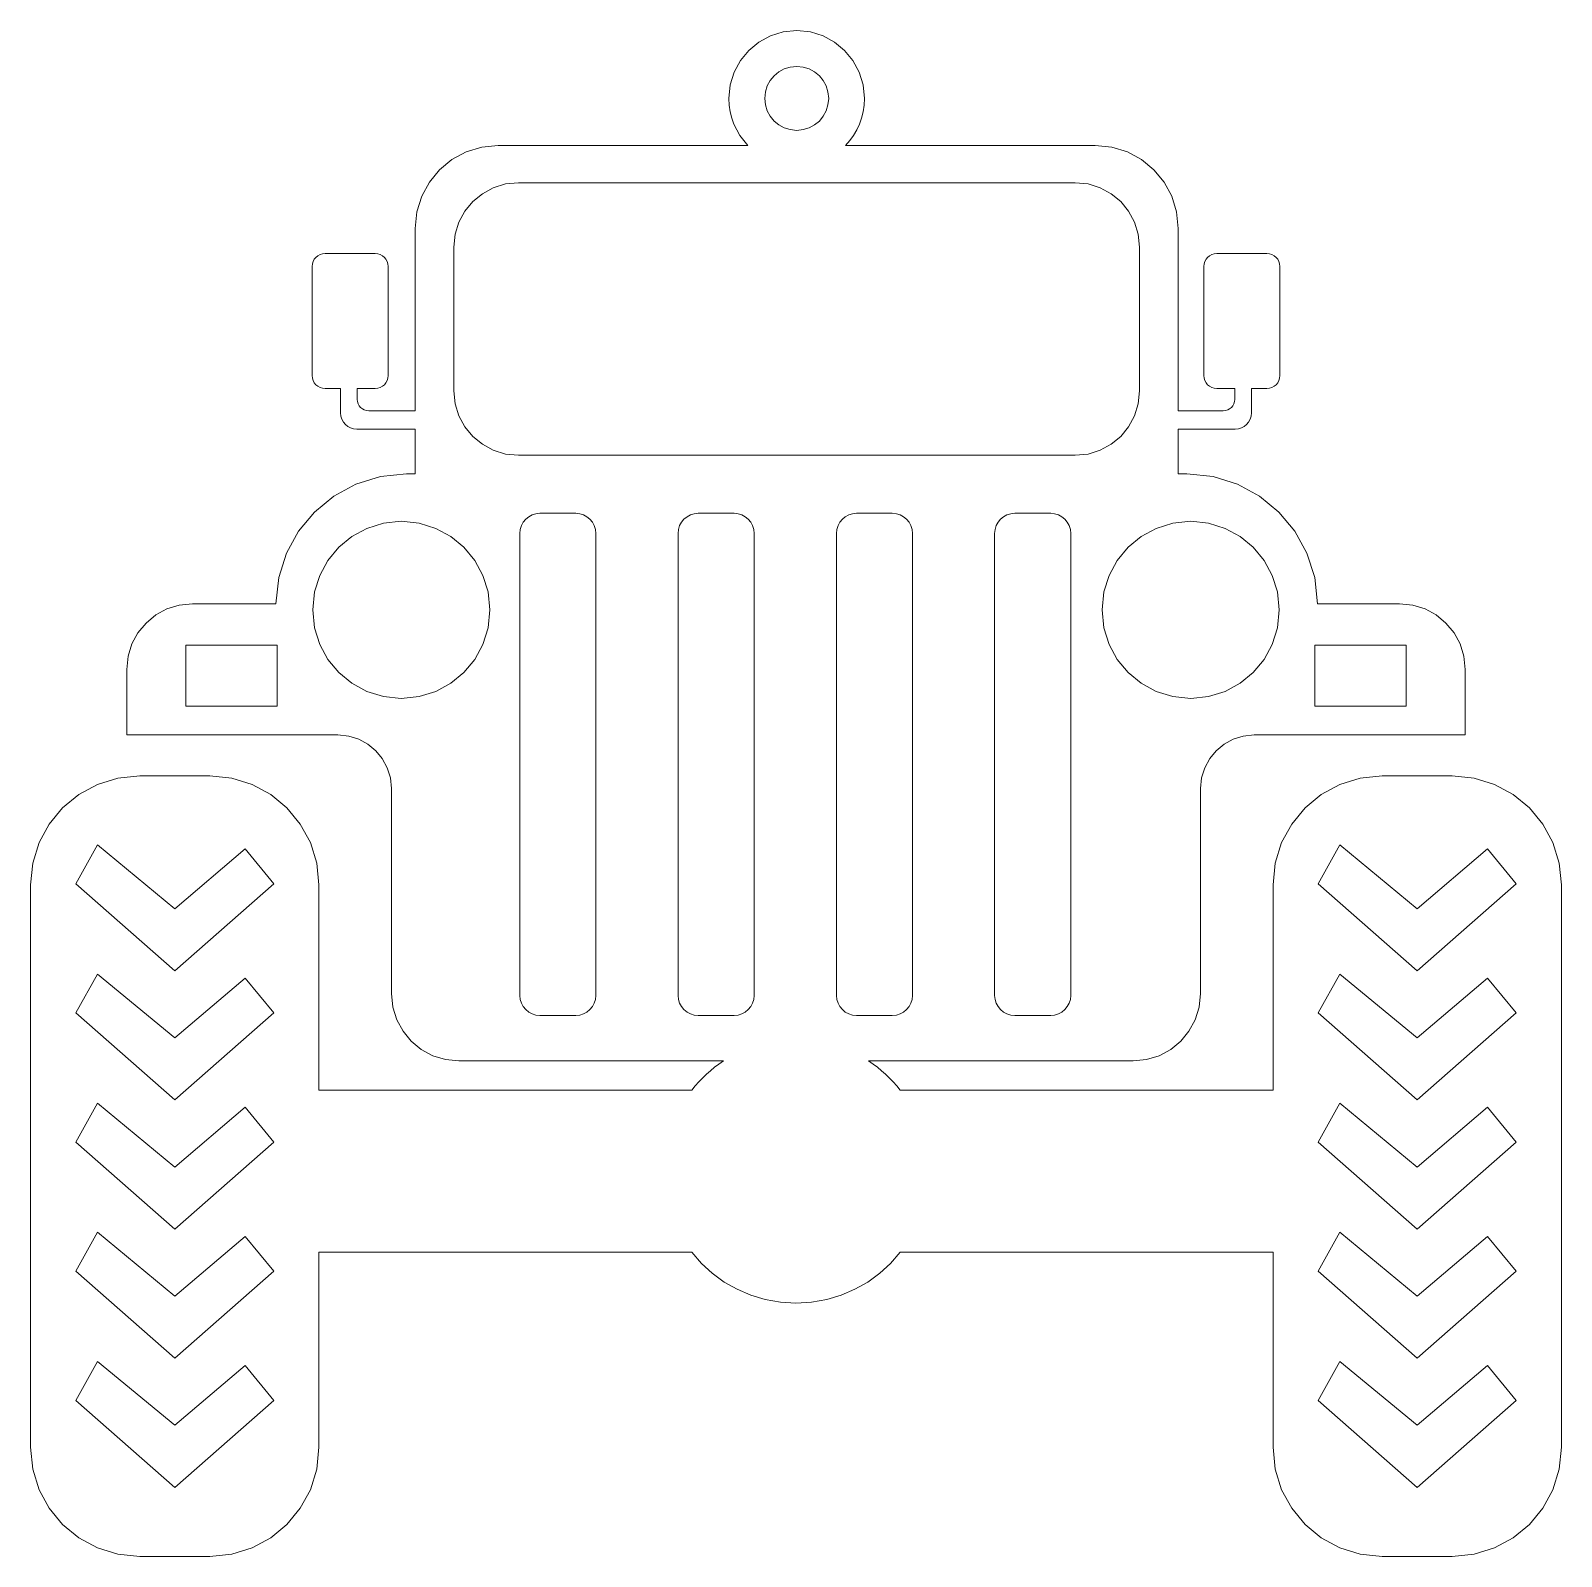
# Model space of a CAD drawing. Header units: inches. Extents: x -6.7 to 6.7, y -6.7 to 6.7.
import ezdxf

# ---------------------------------------------------------------- set-up
doc = ezdxf.new("R2010")
doc.units = ezdxf.units.IN
doc.header["$MEASUREMENT"] = 0
doc.layers.add('Layer 1', color=7, linetype='Continuous')

msp = doc.modelspace()

# ---------------------------------------------------------------- linework, layer by layer
at = {"layer": 'Layer 1', "color": 140, "lineweight": 9}
for points in [[(-2.615, 5.693), (-0.423, 5.693), (-0.459, 5.735), (-0.492, 5.78), (-0.521, 5.828), (-0.545, 5.879), (-0.564, 5.933), (-0.578, 5.989), (-0.586, 6.046), (-0.589, 6.106), (-0.577, 6.226), (-0.542, 6.337), (-0.487, 6.438), (-0.415, 6.527), (-0.327, 6.599), (-0.225, 6.654), (-0.114, 6.689), (0.006, 6.701), (0.126, 6.689), (0.238, 6.654), (0.339, 6.599), (0.427, 6.527), (0.5, 6.438), (0.555, 6.337), (0.59, 6.226), (0.602, 6.106), (0.599, 6.046), (0.59, 5.989), (0.576, 5.933), (0.557, 5.879), (0.533, 5.828), (0.505, 5.78), (0.472, 5.735), (0.435, 5.693), (2.627, 5.693), (2.774, 5.678), (2.911, 5.635), (3.035, 5.568), (3.144, 5.478), (3.233, 5.37), (3.301, 5.246), (3.343, 5.109), (3.358, 4.962), (3.358, 3.361), (3.753, 3.361), (3.773, 3.363), (3.792, 3.369), (3.809, 3.378), (3.824, 3.39), (3.837, 3.405), (3.846, 3.423), (3.852, 3.442), (3.854, 3.462), (3.854, 3.558), (3.696, 3.558), (3.673, 3.56), (3.652, 3.567), (3.632, 3.577), (3.616, 3.591), (3.602, 3.608), (3.591, 3.627), (3.585, 3.648), (3.582, 3.671), (3.582, 4.629), (3.585, 4.652), (3.591, 4.673), (3.602, 4.692), (3.616, 4.709), (3.632, 4.723), (3.652, 4.733), (3.673, 4.74), (3.696, 4.742), (4.137, 4.742), (4.16, 4.74), (4.181, 4.733), (4.2, 4.723), (4.217, 4.709), (4.231, 4.692), (4.241, 4.673), (4.248, 4.652), (4.25, 4.629), (4.25, 3.671), (4.248, 3.648), (4.241, 3.627), (4.231, 3.608), (4.217, 3.591), (4.2, 3.577), (4.181, 3.567), (4.16, 3.56), (4.137, 3.558), (4, 3.558), (4, 3.343), (3.997, 3.314), (3.988, 3.287), (3.975, 3.263), (3.958, 3.242), (3.937, 3.225), (3.912, 3.211), (3.886, 3.203), (3.857, 3.2), (3.358, 3.2), (3.358, 2.807), (3.434, 2.807), (3.664, 2.784), (3.878, 2.717), (4.072, 2.612), (4.242, 2.472), (4.382, 2.303), (4.488, 2.11), (4.556, 1.896), (4.581, 1.667), (5.302, 1.667), (5.418, 1.655), (5.526, 1.621), (5.624, 1.568), (5.709, 1.497), (5.78, 1.412), (5.833, 1.314), (5.867, 1.206), (5.879, 1.09), (5.879, 0.514), (4.024, 0.514), (3.929, 0.504), (3.841, 0.477), (3.761, 0.433), (3.692, 0.376), (3.634, 0.306), (3.591, 0.226), (3.563, 0.138), (3.554, 0.043), (3.554, -1.757), (3.542, -1.876), (3.507, -1.987), (3.452, -2.087), (3.38, -2.175), (3.292, -2.248), (3.191, -2.303), (3.08, -2.337), (2.961, -2.349), (0.638, -2.349), (0.677, -2.376), (0.715, -2.405), (0.752, -2.435), (0.787, -2.466), (0.821, -2.499), (0.854, -2.533), (0.885, -2.569), (0.915, -2.605), (4.19, -2.605), (4.19, -0.803), (4.21, -0.611), (4.266, -0.431), (4.354, -0.269), (4.471, -0.127), (4.613, -0.01), (4.776, 0.079), (4.955, 0.135), (5.148, 0.154), (5.765, 0.154), (5.958, 0.135), (6.137, 0.079), (6.3, -0.01), (6.442, -0.127), (6.559, -0.269), (6.647, -0.431), (6.704, -0.611), (6.723, -0.803), (6.723, -5.743), (6.704, -5.936), (6.647, -6.115), (6.559, -6.278), (6.442, -6.42), (6.3, -6.537), (6.137, -6.625), (5.958, -6.681), (5.765, -6.701), (5.148, -6.701), (4.955, -6.681), (4.776, -6.625), (4.613, -6.537), (4.471, -6.42), (4.354, -6.278), (4.266, -6.115), (4.21, -5.936), (4.19, -5.743), (4.19, -4.029), (0.915, -4.029), (0.83, -4.127), (0.735, -4.214), (0.63, -4.291), (0.517, -4.355), (0.397, -4.407), (0.27, -4.445), (0.137, -4.469), (0, -4.477), (-0.137, -4.469), (-0.27, -4.445), (-0.397, -4.407), (-0.517, -4.355), (-0.63, -4.291), (-0.735, -4.214), (-0.83, -4.127), (-0.915, -4.029), (-4.19, -4.029), (-4.19, -5.743), (-4.21, -5.936), (-4.266, -6.115), (-4.354, -6.278), (-4.471, -6.42), (-4.613, -6.537), (-4.776, -6.625), (-4.955, -6.681), (-5.148, -6.701), (-5.765, -6.701), (-5.958, -6.681), (-6.137, -6.625), (-6.3, -6.537), (-6.442, -6.42), (-6.559, -6.278), (-6.647, -6.115), (-6.703, -5.936), (-6.723, -5.743), (-6.723, -0.803), (-6.703, -0.611), (-6.647, -0.431), (-6.559, -0.269), (-6.442, -0.127), (-6.3, -0.01), (-6.137, 0.079), (-5.958, 0.135), (-5.765, 0.154), (-5.148, 0.154), (-4.955, 0.135), (-4.776, 0.079), (-4.613, -0.01), (-4.471, -0.127), (-4.354, -0.269), (-4.266, -0.431), (-4.21, -0.611), (-4.19, -0.803), (-4.19, -2.605), (-0.915, -2.605), (-0.885, -2.569), (-0.854, -2.533), (-0.821, -2.499), (-0.787, -2.466), (-0.752, -2.435), (-0.715, -2.405), (-0.677, -2.376), (-0.638, -2.349), (-2.961, -2.349), (-3.08, -2.337), (-3.191, -2.303), (-3.292, -2.248), (-3.38, -2.175), (-3.452, -2.087), (-3.507, -1.987), (-3.542, -1.876), (-3.554, -1.757), (-3.554, 0.043), (-3.563, 0.138), (-3.591, 0.226), (-3.634, 0.306), (-3.692, 0.376), (-3.761, 0.433), (-3.841, 0.477), (-3.929, 0.504), (-4.024, 0.514), (-5.879, 0.514), (-5.879, 1.09), (-5.867, 1.206), (-5.833, 1.314), (-5.78, 1.412), (-5.709, 1.497), (-5.624, 1.568), (-5.526, 1.621), (-5.418, 1.655), (-5.302, 1.667), (-4.568, 1.667), (-4.544, 1.896), (-4.476, 2.11), (-4.369, 2.303), (-4.229, 2.472), (-4.06, 2.612), (-3.865, 2.717), (-3.651, 2.784), (-3.421, 2.807), (-3.346, 2.807), (-3.346, 3.2), (-3.857, 3.2), (-3.886, 3.203), (-3.912, 3.211), (-3.937, 3.225), (-3.958, 3.242), (-3.975, 3.263), (-3.988, 3.287), (-3.997, 3.314), (-4, 3.343), (-4, 3.558), (-4.137, 3.558), (-4.16, 3.56), (-4.181, 3.567), (-4.2, 3.577), (-4.217, 3.591), (-4.231, 3.608), (-4.241, 3.627), (-4.248, 3.648), (-4.25, 3.671), (-4.25, 4.629), (-4.248, 4.652), (-4.241, 4.673), (-4.231, 4.692), (-4.217, 4.709), (-4.2, 4.723), (-4.181, 4.733), (-4.16, 4.74), (-4.137, 4.742), (-3.696, 4.742), (-3.673, 4.74), (-3.652, 4.733), (-3.632, 4.723), (-3.616, 4.709), (-3.602, 4.692), (-3.591, 4.673), (-3.585, 4.652), (-3.582, 4.629), (-3.582, 3.671), (-3.585, 3.648), (-3.591, 3.627), (-3.602, 3.608), (-3.616, 3.591), (-3.632, 3.577), (-3.652, 3.567), (-3.673, 3.56), (-3.696, 3.558), (-3.854, 3.558), (-3.854, 3.462), (-3.852, 3.442), (-3.846, 3.423), (-3.837, 3.405), (-3.824, 3.39), (-3.809, 3.378), (-3.792, 3.369), (-3.773, 3.363), (-3.753, 3.361), (-3.346, 3.361), (-3.346, 4.962), (-3.331, 5.109), (-3.288, 5.246), (-3.22, 5.37), (-3.131, 5.478), (-3.023, 5.568), (-2.898, 5.635), (-2.761, 5.678), (-2.615, 5.693)], [(0.006, 6.386), (0.063, 6.38), (0.115, 6.364), (0.163, 6.338), (0.205, 6.304), (0.239, 6.262), (0.265, 6.215), (0.281, 6.162), (0.287, 6.106), (0.281, 6.049), (0.265, 5.996), (0.239, 5.949), (0.205, 5.907), (0.163, 5.873), (0.115, 5.847), (0.063, 5.831), (0.006, 5.825), (-0.05, 5.831), (-0.103, 5.847), (-0.15, 5.873), (-0.192, 5.907), (-0.226, 5.949), (-0.252, 5.996), (-0.268, 6.049), (-0.274, 6.106), (-0.268, 6.162), (-0.252, 6.215), (-0.226, 6.262), (-0.192, 6.304), (-0.15, 6.338), (-0.103, 6.364), (-0.05, 6.38), (0.006, 6.386)], [(-2.438, 5.365), (2.451, 5.365), (2.565, 5.354), (2.671, 5.32), (2.768, 5.268), (2.852, 5.199), (2.921, 5.115), (2.973, 5.018), (3.007, 4.912), (3.018, 4.798), (3.018, 3.538), (3.007, 3.424), (2.973, 3.318), (2.921, 3.221), (2.852, 3.137), (2.768, 3.068), (2.671, 3.016), (2.565, 2.982), (2.451, 2.971), (-2.438, 2.971), (-2.552, 2.982), (-2.659, 3.016), (-2.755, 3.068), (-2.839, 3.137), (-2.908, 3.221), (-2.961, 3.318), (-2.994, 3.424), (-3.006, 3.538), (-3.006, 4.798), (-2.994, 4.912), (-2.961, 5.018), (-2.908, 5.115), (-2.839, 5.199), (-2.755, 5.268), (-2.659, 5.32), (-2.552, 5.354), (-2.438, 5.365)], [(-2.249, 2.461), (-1.934, 2.461), (-1.899, 2.457), (-1.866, 2.447), (-1.836, 2.43), (-1.81, 2.409), (-1.788, 2.383), (-1.772, 2.353), (-1.762, 2.32), (-1.758, 2.284), (-1.758, -1.774), (-1.762, -1.809), (-1.772, -1.842), (-1.788, -1.872), (-1.81, -1.898), (-1.836, -1.92), (-1.866, -1.936), (-1.899, -1.946), (-1.934, -1.95), (-2.249, -1.95), (-2.285, -1.946), (-2.318, -1.936), (-2.348, -1.92), (-2.374, -1.898), (-2.396, -1.872), (-2.412, -1.842), (-2.422, -1.809), (-2.426, -1.774), (-2.426, 2.284), (-2.422, 2.32), (-2.412, 2.353), (-2.396, 2.383), (-2.374, 2.409), (-2.348, 2.43), (-2.318, 2.447), (-2.285, 2.457), (-2.249, 2.461)], [(-0.859, 2.461), (-0.544, 2.461), (-0.509, 2.457), (-0.475, 2.447), (-0.446, 2.43), (-0.419, 2.409), (-0.398, 2.383), (-0.381, 2.353), (-0.371, 2.32), (-0.368, 2.284), (-0.368, -1.774), (-0.371, -1.809), (-0.381, -1.842), (-0.398, -1.872), (-0.419, -1.898), (-0.446, -1.92), (-0.475, -1.936), (-0.509, -1.946), (-0.544, -1.95), (-0.859, -1.95), (-0.894, -1.946), (-0.928, -1.936), (-0.957, -1.92), (-0.984, -1.898), (-1.005, -1.872), (-1.022, -1.842), (-1.032, -1.809), (-1.035, -1.774), (-1.035, 2.284), (-1.032, 2.32), (-1.022, 2.353), (-1.005, 2.383), (-0.984, 2.409), (-0.957, 2.43), (-0.928, 2.447), (-0.894, 2.457), (-0.859, 2.461)], [(0.531, 2.461), (0.846, 2.461), (0.882, 2.457), (0.915, 2.447), (0.945, 2.43), (0.971, 2.409), (0.993, 2.383), (1.009, 2.353), (1.019, 2.32), (1.023, 2.284), (1.023, -1.774), (1.019, -1.809), (1.009, -1.842), (0.993, -1.872), (0.971, -1.898), (0.945, -1.92), (0.915, -1.936), (0.882, -1.946), (0.846, -1.95), (0.531, -1.95), (0.496, -1.946), (0.463, -1.936), (0.433, -1.92), (0.407, -1.898), (0.385, -1.872), (0.369, -1.842), (0.359, -1.809), (0.355, -1.774), (0.355, 2.284), (0.359, 2.32), (0.369, 2.353), (0.385, 2.383), (0.407, 2.409), (0.433, 2.43), (0.463, 2.447), (0.496, 2.457), (0.531, 2.461)], [(1.922, 2.461), (2.237, 2.461), (2.272, 2.457), (2.305, 2.447), (2.335, 2.43), (2.361, 2.409), (2.383, 2.383), (2.399, 2.353), (2.41, 2.32), (2.413, 2.284), (2.413, -1.774), (2.41, -1.809), (2.399, -1.842), (2.383, -1.872), (2.361, -1.898), (2.335, -1.92), (2.305, -1.936), (2.272, -1.946), (2.237, -1.95), (1.922, -1.95), (1.886, -1.946), (1.853, -1.936), (1.823, -1.92), (1.797, -1.898), (1.776, -1.872), (1.759, -1.842), (1.749, -1.809), (1.745, -1.774), (1.745, 2.284), (1.749, 2.32), (1.759, 2.353), (1.776, 2.383), (1.797, 2.409), (1.823, 2.43), (1.853, 2.447), (1.886, 2.457), (1.922, 2.461)], [(-3.467, 2.391), (-3.31, 2.375), (-3.164, 2.329), (-3.032, 2.258), (-2.917, 2.163), (-2.822, 2.048), (-2.75, 1.916), (-2.705, 1.77), (-2.689, 1.613), (-2.705, 1.456), (-2.75, 1.31), (-2.822, 1.178), (-2.917, 1.063), (-3.032, 0.968), (-3.164, 0.896), (-3.31, 0.851), (-3.467, 0.835), (-3.624, 0.851), (-3.77, 0.896), (-3.902, 0.968), (-4.017, 1.063), (-4.112, 1.178), (-4.184, 1.31), (-4.229, 1.456), (-4.245, 1.613), (-4.229, 1.77), (-4.184, 1.916), (-4.112, 2.048), (-4.017, 2.163), (-3.902, 2.258), (-3.77, 2.329), (-3.624, 2.375), (-3.467, 2.391)], [(3.467, 2.391), (3.624, 2.375), (3.77, 2.329), (3.902, 2.258), (4.017, 2.163), (4.112, 2.048), (4.184, 1.916), (4.229, 1.77), (4.245, 1.613), (4.229, 1.456), (4.184, 1.31), (4.112, 1.178), (4.017, 1.063), (3.902, 0.968), (3.77, 0.896), (3.624, 0.851), (3.467, 0.835), (3.31, 0.851), (3.164, 0.896), (3.032, 0.968), (2.917, 1.063), (2.822, 1.178), (2.75, 1.31), (2.705, 1.456), (2.689, 1.613), (2.705, 1.77), (2.75, 1.916), (2.822, 2.048), (2.917, 2.163), (3.032, 2.258), (3.164, 2.329), (3.31, 2.375), (3.467, 2.391)], [(-5.36, 1.302), (-4.556, 1.302), (-4.556, 0.766), (-5.36, 0.766), (-5.36, 1.302)], [(4.556, 1.302), (5.36, 1.302), (5.36, 0.766), (4.556, 0.766), (4.556, 1.302)], [(-4.838, -0.487), (-4.587, -0.794), (-5.457, -1.558), (-6.326, -0.794), (-6.136, -0.452), (-5.457, -1.012), (-4.838, -0.487)], [(6.075, -0.487), (6.326, -0.794), (5.457, -1.558), (4.587, -0.794), (4.777, -0.452), (5.457, -1.012), (6.075, -0.487)], [(-4.838, -1.621), (-4.587, -1.928), (-5.457, -2.692), (-6.326, -1.928), (-6.136, -1.586), (-5.457, -2.147), (-4.838, -1.621)], [(6.075, -1.621), (6.326, -1.928), (5.457, -2.692), (4.587, -1.928), (4.777, -1.586), (5.457, -2.147), (6.075, -1.621)], [(-4.838, -2.756), (-4.587, -3.062), (-5.457, -3.827), (-6.326, -3.062), (-6.136, -2.72), (-5.457, -3.281), (-4.838, -2.756)], [(6.075, -2.756), (6.326, -3.062), (5.457, -3.827), (4.587, -3.062), (4.777, -2.72), (5.457, -3.281), (6.075, -2.756)], [(-4.838, -3.89), (-4.587, -4.197), (-5.457, -4.961), (-6.326, -4.197), (-6.136, -3.854), (-5.457, -4.415), (-4.838, -3.89)], [(6.075, -3.89), (6.326, -4.197), (5.457, -4.961), (4.587, -4.197), (4.777, -3.854), (5.457, -4.415), (6.075, -3.89)], [(-4.838, -5.024), (-4.587, -5.331), (-5.457, -6.095), (-6.326, -5.331), (-6.136, -4.988), (-5.457, -5.549), (-4.838, -5.024)], [(6.075, -5.024), (6.326, -5.331), (5.457, -6.095), (4.587, -5.331), (4.777, -4.988), (5.457, -5.549), (6.075, -5.024)]]:
    msp.add_lwpolyline(points, close=True, dxfattribs=at)

doc.saveas('drawing.dxf')
